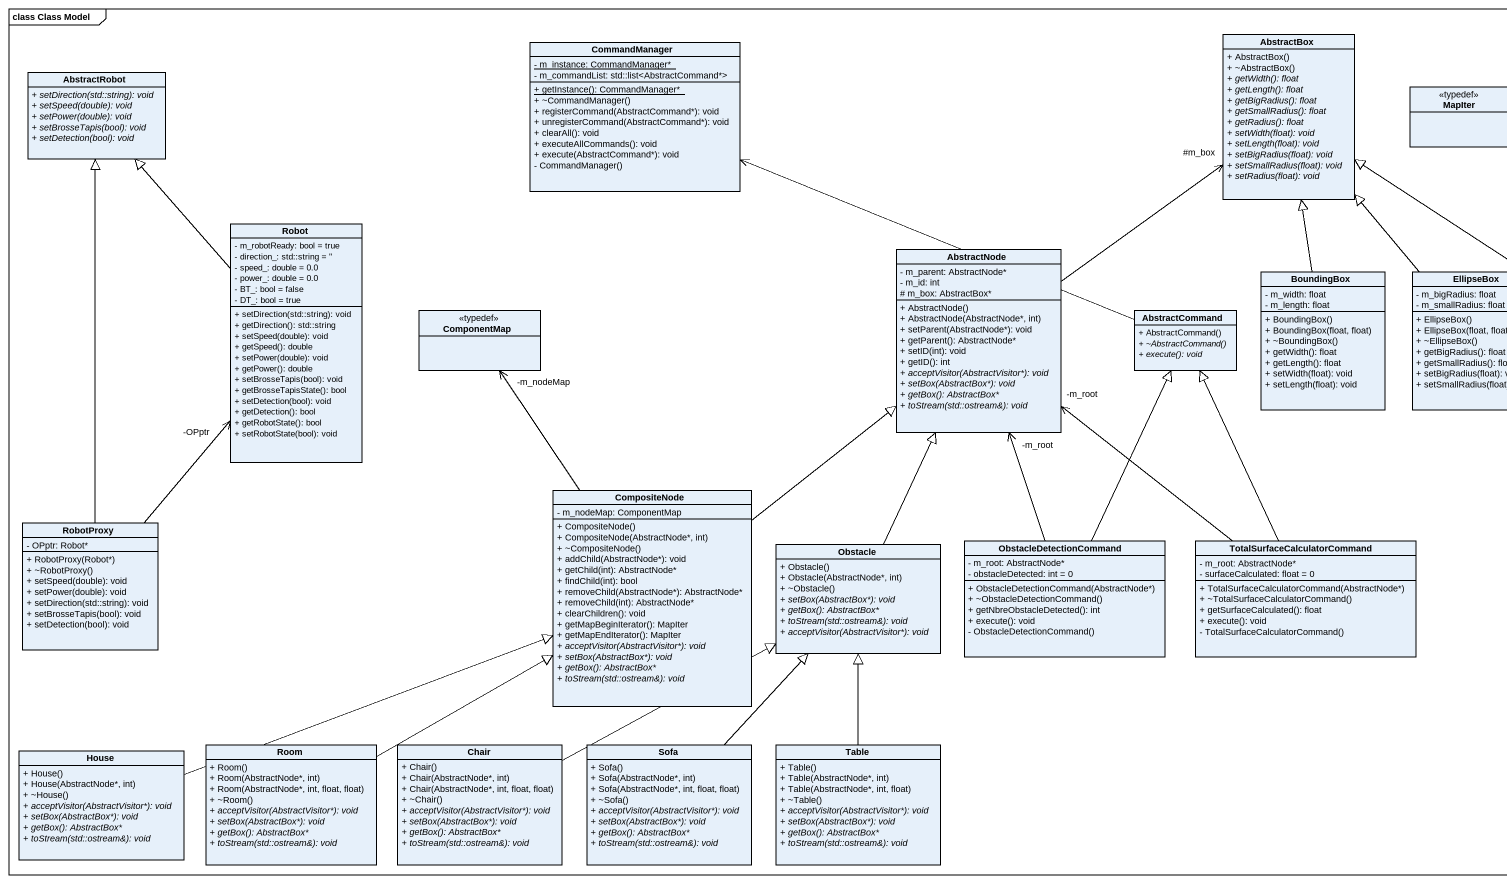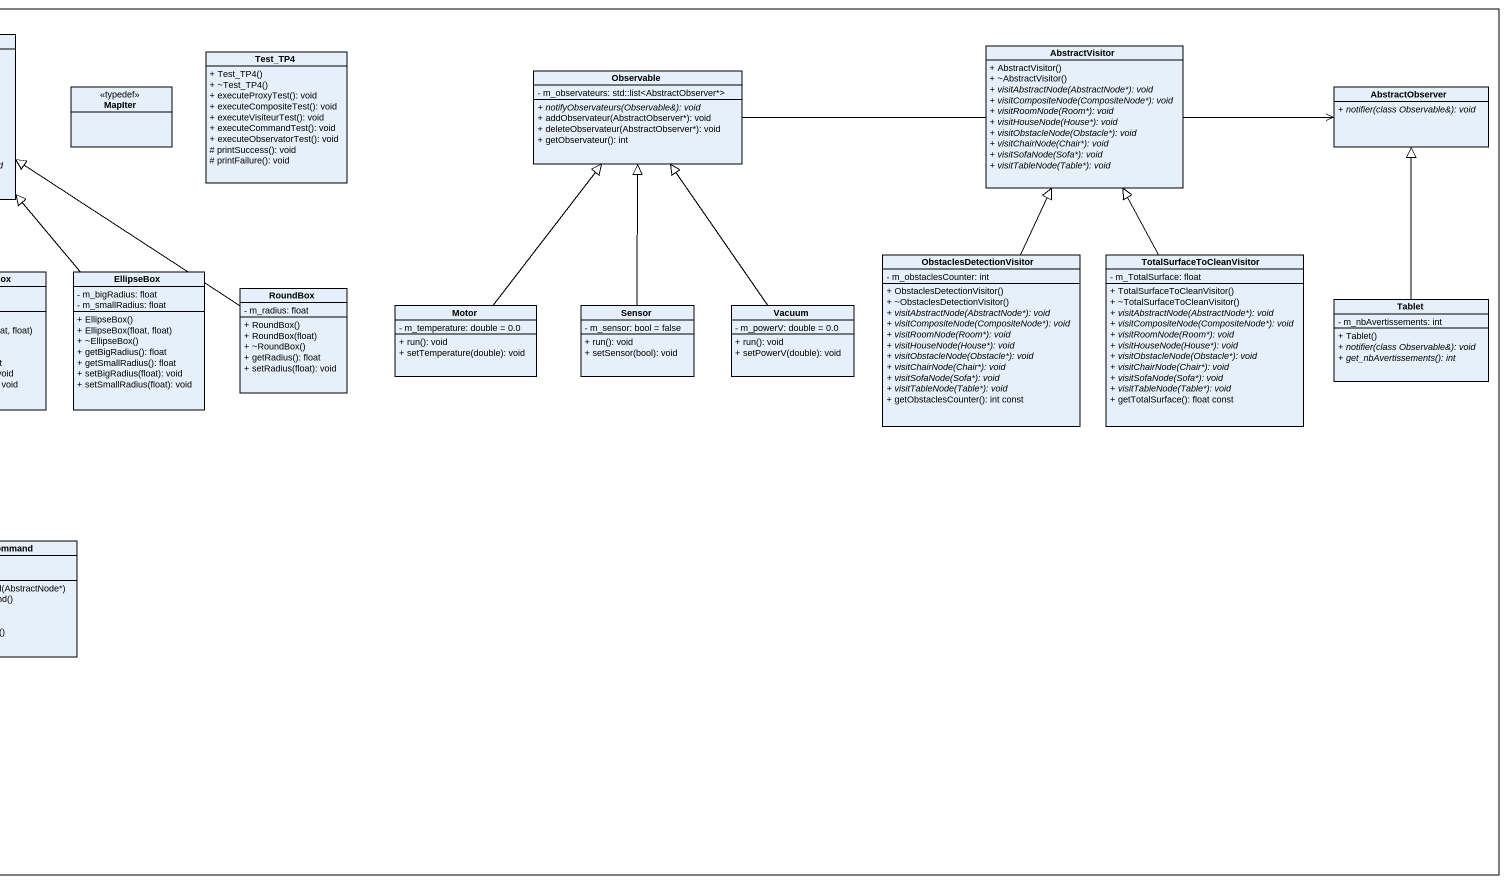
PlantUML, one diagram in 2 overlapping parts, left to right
@startuml
mainframe class Class Model
hide circle
hide empty members
skinparam classAttributeIconSize 0
class CommandManager {
  {static} - m_instance: CommandManager*
  - m_commandList: std::list<AbstractCommand*>
  {static} + getInstance(): CommandManager*
  + ~CommandManager()
  + registerCommand(AbstractCommand*): void
  + unregisterCommand(AbstractCommand*): void
  + clearAll(): void
  + executeAllCommands(): void
  + execute(AbstractCommand*): void
  - CommandManager()
}
class AbstractBox {
  + AbstractBox()
  + ~AbstractBox()
  {abstract} + getWidth(): float
  {abstract} + getLength(): float
  {abstract} + getBigRadius(): float
  {abstract} + getSmallRadius(): float
  {abstract} + getRadius(): float
  {abstract} + setWidth(float): void
  {abstract} + setLength(float): void
  {abstract} + setBigRadius(float): void
  {abstract} + setSmallRadius(float): void
  {abstract} + setRadius(float): void
}
class Test_TP4 {
  + Test_TP4()
  + ~Test_TP4()
  + executeProxyTest(): void
  + executeCompositeTest(): void
  + executeVisiteurTest(): void
  + executeCommandTest(): void
  + executeObservatorTest(): void
  # printSuccess(): void
  # printFailure(): void
}
class Observable {
  - m_observateurs: std::list<AbstractObserver*>
  {abstract} + notifyObservateurs(Observable&): void
  + addObservateur(AbstractObserver*): void
  + deleteObservateur(AbstractObserver*): void
  + getObservateur(): int
}
class AbstractVisitor {
  + AbstractVisitor()
  + ~AbstractVisitor()
  {abstract} + visitAbstractNode(AbstractNode*): void
  {abstract} + visitCompositeNode(CompositeNode*): void
  {abstract} + visitRoomNode(Room*): void
  {abstract} + visitHouseNode(House*): void
  {abstract} + visitObstacleNode(Obstacle*): void
  {abstract} + visitChairNode(Chair*): void
  {abstract} + visitSofaNode(Sofa*): void
  {abstract} + visitTableNode(Table*): void
}
class AbstractRobot {
  {abstract} + setDirection(std::string): void
  {abstract} + setSpeed(double): void
  {abstract} + setPower(double): void
  {abstract} + setBrosseTapis(bool): void
  {abstract} + setDetection(bool): void
}
class MapIter <<typedef>>
class AbstractObserver {
  {abstract} + notifier(class Observable&): void
}
class Robot {
  - m_robotReady: bool = true
  - direction_: std::string = ''
  - speed_: double = 0.0
  - power_: double = 0.0
  - BT_: bool = false
  - DT_: bool = true
  + setDirection(std::string): void
  + getDirection(): std::string
  + setSpeed(double): void
  + getSpeed(): double
  + setPower(double): void
  + getPower(): double
  + setBrosseTapis(bool): void
  + getBrosseTapisState(): bool
  + setDetection(bool): void
  + getDetection(): bool
  + getRobotState(): bool
  + setRobotState(bool): void
}
class AbstractNode {
  - m_parent: AbstractNode*
  - m_id: int
  # m_box: AbstractBox*
  + AbstractNode()
  + AbstractNode(AbstractNode*, int)
  + setParent(AbstractNode*): void
  + getParent(): AbstractNode*
  + setID(int): void
  + getID(): int
  {abstract} + acceptVisitor(AbstractVisitor*): void
  {abstract} + setBox(AbstractBox*): void
  {abstract} + getBox(): AbstractBox*
  {abstract} + toStream(std::ostream&): void
}
class ObstaclesDetectionVisitor {
  - m_obstaclesCounter: int
  + ObstaclesDetectionVisitor()
  + ~ObstaclesDetectionVisitor()
  {abstract} + visitAbstractNode(AbstractNode*): void
  {abstract} + visitCompositeNode(CompositeNode*): void
  {abstract} + visitRoomNode(Room*): void
  {abstract} + visitHouseNode(House*): void
  {abstract} + visitObstacleNode(Obstacle*): void
  {abstract} + visitChairNode(Chair*): void
  {abstract} + visitSofaNode(Sofa*): void
  {abstract} + visitTableNode(Table*): void
  + getObstaclesCounter(): int const
}
class TotalSurfaceToCleanVisitor {
  - m_TotalSurface: float
  + TotalSurfaceToCleanVisitor()
  + ~TotalSurfaceToCleanVisitor()
  {abstract} + visitAbstractNode(AbstractNode*): void
  {abstract} + visitCompositeNode(CompositeNode*): void
  {abstract} + visitRoomNode(Room*): void
  {abstract} + visitHouseNode(House*): void
  {abstract} + visitObstacleNode(Obstacle*): void
  {abstract} + visitChairNode(Chair*): void
  {abstract} + visitSofaNode(Sofa*): void
  {abstract} + visitTableNode(Table*): void
  + getTotalSurface(): float const
}
class BoundingBox {
  - m_width: float
  - m_length: float
  + BoundingBox()
  + BoundingBox(float, float)
  + ~BoundingBox()
  + getWidth(): float
  + getLength(): float
  + setWidth(float): void
  + setLength(float): void
}
class EllipseBox {
  - m_bigRadius: float
  - m_smallRadius: float
  + EllipseBox()
  + EllipseBox(float, float)
  + ~EllipseBox()
  + getBigRadius(): float
  + getSmallRadius(): float
  + setBigRadius(float): void
  + setSmallRadius(float): void
}
class RoundBox {
  - m_radius: float
  + RoundBox()
  + RoundBox(float)
  + ~RoundBox()
  + getRadius(): float
  + setRadius(float): void
}
class Tablet {
  - m_nbAvertissements: int
  + Tablet()
  {abstract} + notifier(class Observable&): void
  {abstract} + get_nbAvertissements(): int
}
class ComponentMap <<typedef>>
class AbstractCommand {
  + AbstractCommand()
  {abstract} + ~AbstractCommand()
  {abstract} + execute(): void
}
class Motor {
  - m_temperature: double = 0.0
  + run(): void
  + setTemperature(double): void
}
class Sensor {
  - m_sensor: bool = false
  + run(): void
  + setSensor(bool): void
}
class Vacuum {
  - m_powerV: double = 0.0
  + run(): void
  + setPowerV(double): void
}
class CompositeNode {
  - m_nodeMap: ComponentMap
  + CompositeNode()
  + CompositeNode(AbstractNode*, int)
  + ~CompositeNode()
  + addChild(AbstractNode*): void
  + getChild(int): AbstractNode*
  + findChild(int): bool
  + removeChild(AbstractNode*): AbstractNode*
  + removeChild(int): AbstractNode*
  + clearChildren(): void
  + getMapBeginIterator(): MapIter
  + getMapEndIterator(): MapIter
  {abstract} + acceptVisitor(AbstractVisitor*): void
  {abstract} + setBox(AbstractBox*): void
  {abstract} + getBox(): AbstractBox*
  {abstract} + toStream(std::ostream&): void
}
class RobotProxy {
  - OPptr: Robot*
  + RobotProxy(Robot*)
  + ~RobotProxy()
  + setSpeed(double): void
  + setPower(double): void
  + setDirection(std::string): void
  + setBrosseTapis(bool): void
  + setDetection(bool): void
}
class Obstacle {
  + Obstacle()
  + Obstacle(AbstractNode*, int)
  + ~Obstacle()
  {abstract} + setBox(AbstractBox*): void
  {abstract} + getBox(): AbstractBox*
  {abstract} + toStream(std::ostream&): void
  {abstract} + acceptVisitor(AbstractVisitor*): void
}
class ObstacleDetectionCommand {
  - m_root: AbstractNode*
  - obstacleDetected: int = 0
  + ObstacleDetectionCommand(AbstractNode*)
  + ~ObstacleDetectionCommand()
  + getNbreObstacleDetected(): int
  + execute(): void
  - ObstacleDetectionCommand()
}
class "TotalSurfaceCalculatorCommand" as TotalSurfaceCalculatorComman {
  - m_root: AbstractNode*
  - surfaceCalculated: float = 0
  + TotalSurfaceCalculatorCommand(AbstractNode*)
  + ~TotalSurfaceCalculatorCommand()
  + getSurfaceCalculated(): float
  + execute(): void
  - TotalSurfaceCalculatorCommand()
}
class House {
  + House()
  + House(AbstractNode*, int)
  + ~House()
  {abstract} + acceptVisitor(AbstractVisitor*): void
  {abstract} + setBox(AbstractBox*): void
  {abstract} + getBox(): AbstractBox*
  {abstract} + toStream(std::ostream&): void
}
class Room {
  + Room()
  + Room(AbstractNode*, int)
  + Room(AbstractNode*, int, float, float)
  + ~Room()
  {abstract} + acceptVisitor(AbstractVisitor*): void
  {abstract} + setBox(AbstractBox*): void
  {abstract} + getBox(): AbstractBox*
  {abstract} + toStream(std::ostream&): void
}
class Chair {
  + Chair()
  + Chair(AbstractNode*, int)
  + Chair(AbstractNode*, int, float, float)
  + ~Chair()
  {abstract} + acceptVisitor(AbstractVisitor*): void
  {abstract} + setBox(AbstractBox*): void
  {abstract} + getBox(): AbstractBox*
  {abstract} + toStream(std::ostream&): void
}
class Sofa {
  + Sofa()
  + Sofa(AbstractNode*, int)
  + Sofa(AbstractNode*, int, float, float)
  + ~Sofa()
  {abstract} + acceptVisitor(AbstractVisitor*): void
  {abstract} + setBox(AbstractBox*): void
  {abstract} + getBox(): AbstractBox*
  {abstract} + toStream(std::ostream&): void
}
class Table {
  + Table()
  + Table(AbstractNode*, int)
  + Table(AbstractNode*, int, float)
  + ~Table()
  {abstract} + acceptVisitor(AbstractVisitor*): void
  {abstract} + setBox(AbstractBox*): void
  {abstract} + getBox(): AbstractBox*
  {abstract} + toStream(std::ostream&): void
}
Observable -right-> AbstractObserver
Robot -up-|> AbstractRobot
AbstractNode -up-> "#m_box" AbstractBox
ObstaclesDetectionVisitor -up-|> AbstractVisitor
TotalSurfaceToCleanVisitor -up-|> AbstractVisitor
BoundingBox -up-|> AbstractBox
EllipseBox -up-|> AbstractBox
RoundBox -up-|> AbstractBox
Tablet -up-|> AbstractObserver
AbstractCommand -left-> CommandManager
Motor -up-|> Observable
Sensor -up-|> Observable
Vacuum -up-|> Observable
CompositeNode -up-|> AbstractNode
CompositeNode -up-> "-m_nodeMap" ComponentMap
RobotProxy -up-|> AbstractRobot
RobotProxy -up-> "-OPptr" Robot
Obstacle -up-|> AbstractNode
ObstacleDetectionCommand -up-> "-m_root" AbstractNode
ObstacleDetectionCommand -up-|> AbstractCommand
TotalSurfaceCalculatorComman -up-> "-m_root" AbstractNode
TotalSurfaceCalculatorComman -up-|> AbstractCommand
House -right-|> CompositeNode
Room -right-|> CompositeNode
Chair -right-|> Obstacle
Sofa -up-|> Obstacle
Table -up-|> Obstacle
@enduml
